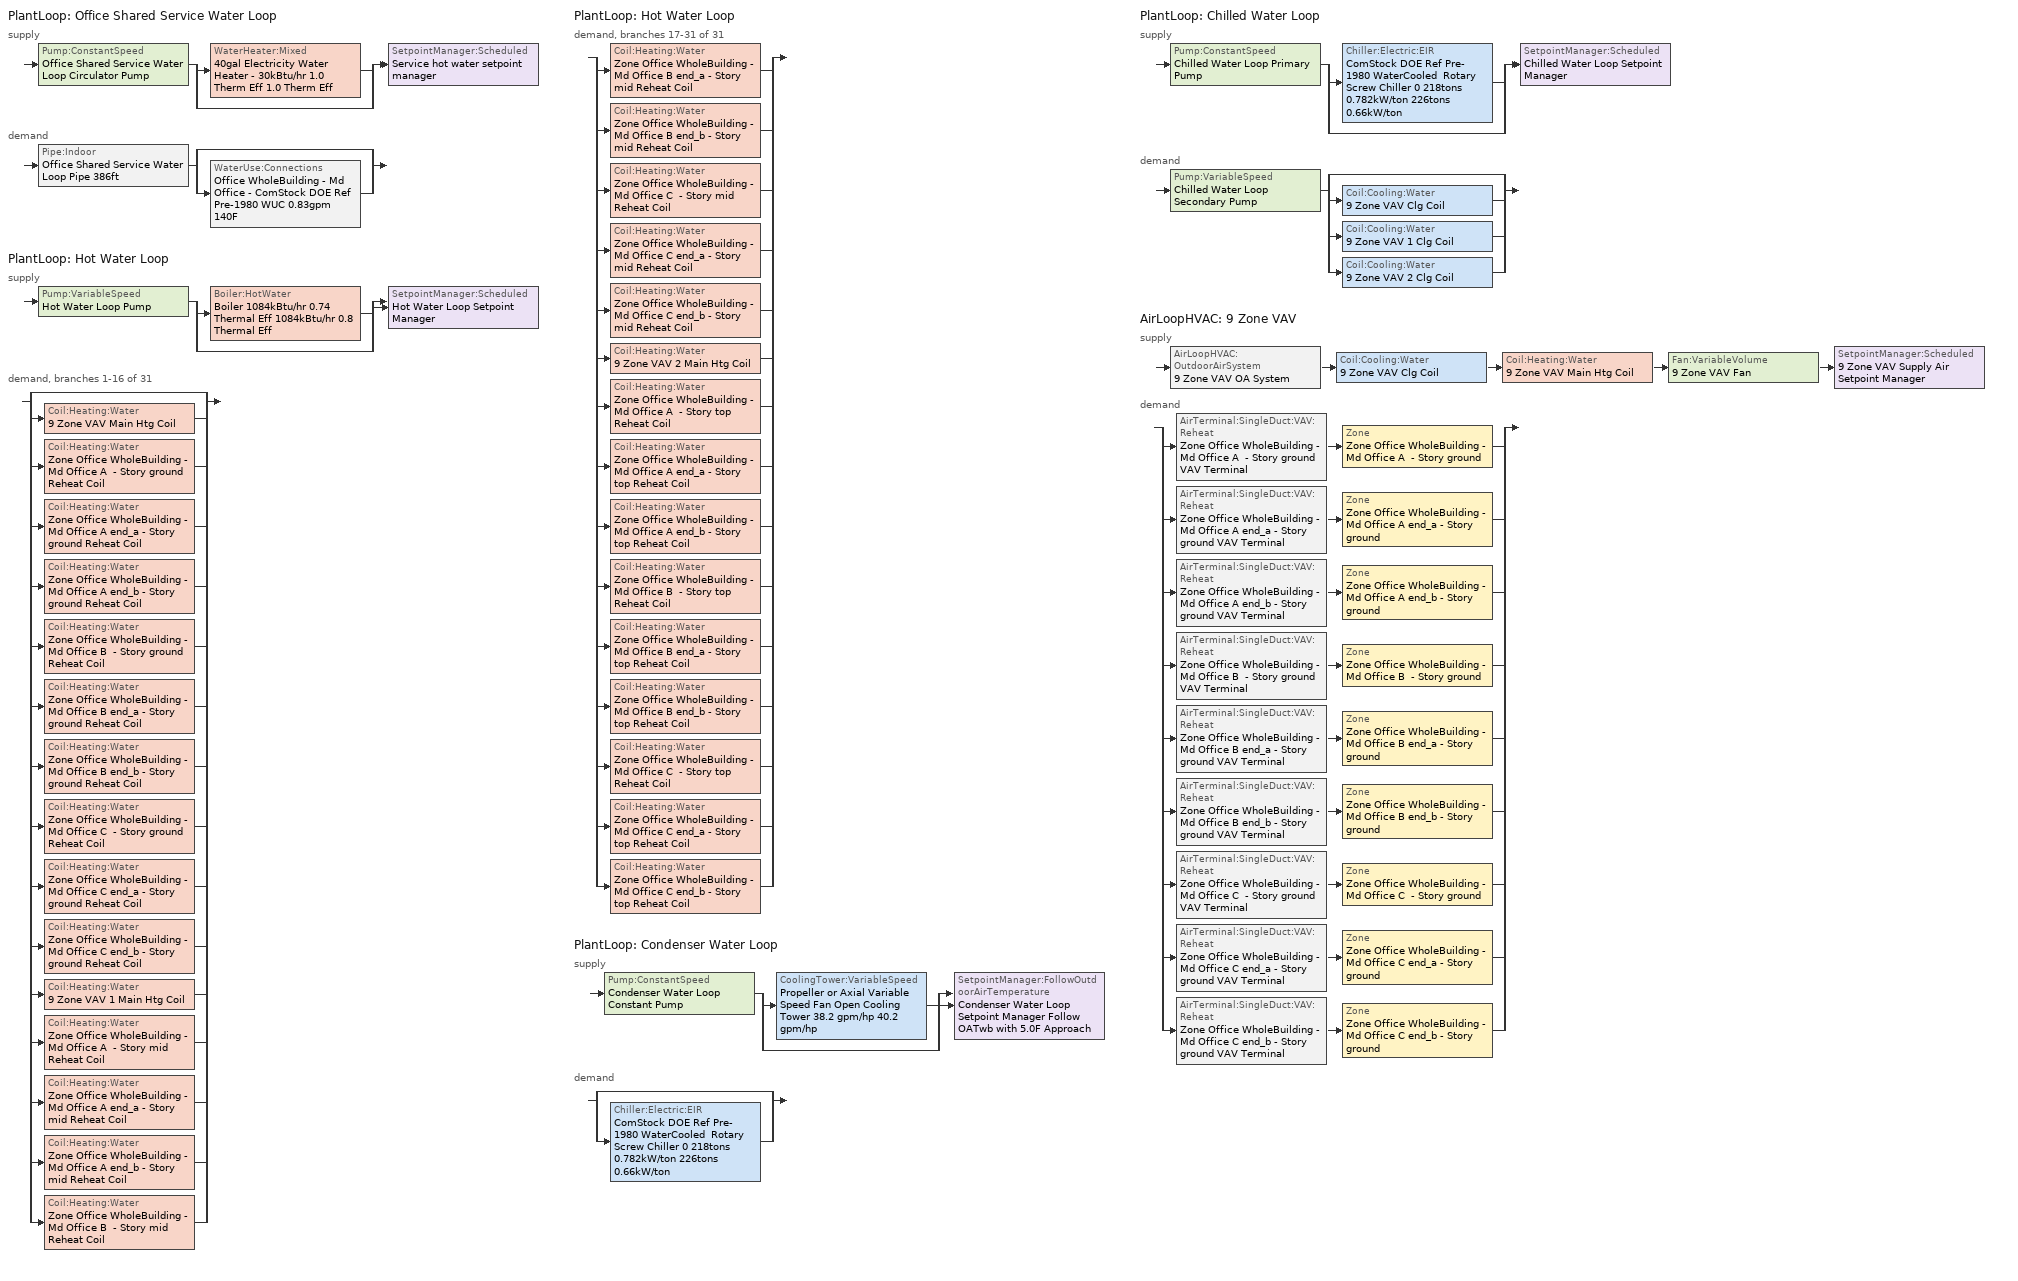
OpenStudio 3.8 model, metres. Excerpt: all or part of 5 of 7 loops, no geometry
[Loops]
PlantLoop 'Office Shared Service Water Loop'
 supply: Pump:ConstantSpeed 'Office Shared Service Water Loop Circulator Pump' > split
  | WaterHeater:Mixed '40gal Electricity Water Heater - 30kBtu/hr 1.0 Therm Eff 1.0 Therm Eff'
  | bypass
  join > SetpointManager:Scheduled 'Service hot water setpoint manager'
 demand: Pipe:Indoor 'Office Shared Service Water Loop Pipe 386ft' > split
  | bypass
  | WaterUse:Connections 'Office WholeBuilding - Md Office - ComStock DOE Ref Pre-1980 WUC 0.83gpm 140F'
PlantLoop 'Hot Water Loop'
 supply: Pump:VariableSpeed 'Hot Water Loop Pump' > split
  | Boiler:HotWater 'Boiler 1084kBtu/hr 0.74 Thermal Eff 1084kBtu/hr 0.8 Thermal Eff'
  | bypass
  join > SetpointManager:Scheduled 'Hot Water Loop Setpoint Manager'
 demand, branches 1-16 of 31: split
  | bypass
  | Coil:Heating:Water '9 Zone VAV Main Htg Coil'
  | Coil:Heating:Water 'Zone Office WholeBuilding - Md Office A  - Story ground Reheat Coil'
  | Coil:Heating:Water 'Zone Office WholeBuilding - Md Office A end_a - Story ground Reheat Coil'
  | Coil:Heating:Water 'Zone Office WholeBuilding - Md Office A end_b - Story ground Reheat Coil'
  | Coil:Heating:Water 'Zone Office WholeBuilding - Md Office B  - Story ground Reheat Coil'
  | Coil:Heating:Water 'Zone Office WholeBuilding - Md Office B end_a - Story ground Reheat Coil'
  | Coil:Heating:Water 'Zone Office WholeBuilding - Md Office B end_b - Story ground Reheat Coil'
  | Coil:Heating:Water 'Zone Office WholeBuilding - Md Office C  - Story ground Reheat Coil'
  | Coil:Heating:Water 'Zone Office WholeBuilding - Md Office C end_a - Story ground Reheat Coil'
  | Coil:Heating:Water 'Zone Office WholeBuilding - Md Office C end_b - Story ground Reheat Coil'
  | Coil:Heating:Water '9 Zone VAV 1 Main Htg Coil'
  | Coil:Heating:Water 'Zone Office WholeBuilding - Md Office A  - Story mid Reheat Coil'
  | Coil:Heating:Water 'Zone Office WholeBuilding - Md Office A end_a - Story mid Reheat Coil'
  | Coil:Heating:Water 'Zone Office WholeBuilding - Md Office A end_b - Story mid Reheat Coil'
  | Coil:Heating:Water 'Zone Office WholeBuilding - Md Office B  - Story mid Reheat Coil'
PlantLoop 'Hot Water Loop'
 demand, branches 17-31 of 31: split
  | Coil:Heating:Water 'Zone Office WholeBuilding - Md Office B end_a - Story mid Reheat Coil'
  | Coil:Heating:Water 'Zone Office WholeBuilding - Md Office B end_b - Story mid Reheat Coil'
  | Coil:Heating:Water 'Zone Office WholeBuilding - Md Office C  - Story mid Reheat Coil'
  | Coil:Heating:Water 'Zone Office WholeBuilding - Md Office C end_a - Story mid Reheat Coil'
  | Coil:Heating:Water 'Zone Office WholeBuilding - Md Office C end_b - Story mid Reheat Coil'
  | Coil:Heating:Water '9 Zone VAV 2 Main Htg Coil'
  | Coil:Heating:Water 'Zone Office WholeBuilding - Md Office A  - Story top Reheat Coil'
  | Coil:Heating:Water 'Zone Office WholeBuilding - Md Office A end_a - Story top Reheat Coil'
  | Coil:Heating:Water 'Zone Office WholeBuilding - Md Office A end_b - Story top Reheat Coil'
  | Coil:Heating:Water 'Zone Office WholeBuilding - Md Office B  - Story top Reheat Coil'
  | Coil:Heating:Water 'Zone Office WholeBuilding - Md Office B end_a - Story top Reheat Coil'
  | Coil:Heating:Water 'Zone Office WholeBuilding - Md Office B end_b - Story top Reheat Coil'
  | Coil:Heating:Water 'Zone Office WholeBuilding - Md Office C  - Story top Reheat Coil'
  | Coil:Heating:Water 'Zone Office WholeBuilding - Md Office C end_a - Story top Reheat Coil'
  | Coil:Heating:Water 'Zone Office WholeBuilding - Md Office C end_b - Story top Reheat Coil'
PlantLoop 'Condenser Water Loop'
 supply: Pump:ConstantSpeed 'Condenser Water Loop Constant Pump' > split
  | CoolingTower:VariableSpeed 'Propeller or Axial Variable Speed Fan Open Cooling Tower 38.2 gpm/hp 40.2 gpm/hp'
  | bypass
  join > SetpointManager:FollowOutdoorAirTemperature 'Condenser Water Loop Setpoint Manager Follow OATwb with 5.0F Approach'
 demand: split
  | bypass
  | Chiller:Electric:EIR 'ComStock DOE Ref Pre-1980 WaterCooled  Rotary Screw Chiller 0 218tons 0.782kW/ton 226tons 0.66kW/ton'
PlantLoop 'Chilled Water Loop'
 supply: Pump:ConstantSpeed 'Chilled Water Loop Primary Pump' > split
  | Chiller:Electric:EIR 'ComStock DOE Ref Pre-1980 WaterCooled  Rotary Screw Chiller 0 218tons 0.782kW/ton 226tons 0.66kW/ton'
  | bypass
  join > SetpointManager:Scheduled 'Chilled Water Loop Setpoint Manager'
 demand: Pump:VariableSpeed 'Chilled Water Loop Secondary Pump' > split
  | bypass
  | Coil:Cooling:Water '9 Zone VAV Clg Coil'
  | Coil:Cooling:Water '9 Zone VAV 1 Clg Coil'
  | Coil:Cooling:Water '9 Zone VAV 2 Clg Coil'
AirLoopHVAC '9 Zone VAV'
 supply: AirLoopHVAC:OutdoorAirSystem '9 Zone VAV OA System' > Coil:Cooling:Water '9 Zone VAV Clg Coil' > Coil:Heating:Water '9 Zone VAV Main Htg Coil' > Fan:VariableVolume '9 Zone VAV Fan' > SetpointManager:Scheduled '9 Zone VAV Supply Air Setpoint Manager'
 demand: split
  | AirTerminal:SingleDuct:VAV:Reheat 'Zone Office WholeBuilding - Md Office A  - Story ground VAV Terminal' > Zone 'Zone Office WholeBuilding - Md Office A  - Story ground'
  | AirTerminal:SingleDuct:VAV:Reheat 'Zone Office WholeBuilding - Md Office A end_a - Story ground VAV Terminal' > Zone 'Zone Office WholeBuilding - Md Office A end_a - Story ground'
  | AirTerminal:SingleDuct:VAV:Reheat 'Zone Office WholeBuilding - Md Office A end_b - Story ground VAV Terminal' > Zone 'Zone Office WholeBuilding - Md Office A end_b - Story ground'
  | AirTerminal:SingleDuct:VAV:Reheat 'Zone Office WholeBuilding - Md Office B  - Story ground VAV Terminal' > Zone 'Zone Office WholeBuilding - Md Office B  - Story ground'
  | AirTerminal:SingleDuct:VAV:Reheat 'Zone Office WholeBuilding - Md Office B end_a - Story ground VAV Terminal' > Zone 'Zone Office WholeBuilding - Md Office B end_a - Story ground'
  | AirTerminal:SingleDuct:VAV:Reheat 'Zone Office WholeBuilding - Md Office B end_b - Story ground VAV Terminal' > Zone 'Zone Office WholeBuilding - Md Office B end_b - Story ground'
  | AirTerminal:SingleDuct:VAV:Reheat 'Zone Office WholeBuilding - Md Office C  - Story ground VAV Terminal' > Zone 'Zone Office WholeBuilding - Md Office C  - Story ground'
  | AirTerminal:SingleDuct:VAV:Reheat 'Zone Office WholeBuilding - Md Office C end_a - Story ground VAV Terminal' > Zone 'Zone Office WholeBuilding - Md Office C end_a - Story ground'
  | AirTerminal:SingleDuct:VAV:Reheat 'Zone Office WholeBuilding - Md Office C end_b - Story ground VAV Terminal' > Zone 'Zone Office WholeBuilding - Md Office C end_b - Story ground'
[SizingPeriod:DesignDay] Barometric Pressure {Pa}=100702; Wind Speed {m/s}=3; Wind Direction {deg}=240; Rain Indicator=No; Snow Indicator=No; Day of Month=21; Day Type=SummerDesignDay; Daylight Saving Time Indicator=No; Humidity Condition Type=Wetbulb; Dry-Bulb Temperature Range Modifier Type=DefaultMultipliers; Solar Model Indicator=ASHRAETau
Name | Maximum Dry-Bulb Temperature {C} | Daily Dry-Bulb Temperature Range {deltaC} | Month | Wetbulb or DewPoint at Maximum Dry-Bulb {C} | ASHRAE Clear Sky Optical Depth for Beam Irradiance | ASHRAE Clear Sky Optical Depth for Diffuse Irradiance
Maxwell Afb October .4% Condns DB=>MCWB 1 | 32.7 | 12.7 | 10 | 22.6 | 0.385 | 2.452
Maxwell Afb September .4% Condns DB=>MCWB 1 | 36.4 | 11.2 | 9 | 23.5 | 0.397 | 2.43
[Construction]
Copper pipe 0.75in type L with 0.5in fiberglass batt: Fiberglass batt 0.5in, Copper pipe 0.75in type L
[Material] Roughness=Smooth; Thermal Absorptance=0.9; Solar Absorptance=0.7; Visible Absorptance=0.7
Name | Thickness {m} | Conductivity {W/m-K} | Density {kg/m3} | Specific Heat {J/kg-K}
Copper pipe 0.75in type L | 0.001143 | 386 | 8906.27 | 385.1856
Fiberglass batt 0.5in | 0.0127 | 0.0663448 | 11.2129 | 837.36
[Sizing:Zone] Zone Cooling Design Supply Air Temperature Input Method=SupplyAirTemperature; Zone Cooling Design Supply Air Temperature {C}=12.7778; Zone Cooling Design Supply Air Temperature Difference {deltaC}=11.11; Zone Heating Design Supply Air Temperature Input Method=SupplyAirTemperature; Zone Heating Design Supply Air Temperature {C}=40; Zone Heating Design Supply Air Temperature Difference {deltaC}=11.11; Zone Cooling Design Supply Air Humidity Ratio {kg-H2O/kg-air}=0.0085; Zone Heating Design Supply Air Humidity Ratio {kg-H2O/kg-air}=0.008; Cooling Design Air Flow Method=DesignDayWithLimit; Heating Design Air Flow Method=DesignDay; Account for Dedicated Outdoor Air System=No; Dedicated Outdoor Air System Control Strategy=NeutralSupplyAir; Dedicated Outdoor Air Low Setpoint Temperature for Design {C}=autosize; Dedicated Outdoor Air High Setpoint Temperature for Design {C}=autosize; Zone Load Sizing Method=Sensible Load Only No Latent Load; Zone Latent Cooling Design Supply Air Humidity Ratio Input Method=HumidityRatioDifference; Zone Cooling Design Supply Air Humidity Ratio Difference {kgWater/kgDryAir}=0.005; Zone Latent Heating Design Supply Air Humidity Ratio Input Method=HumidityRatioDifference; Zone Humidification Design Supply Air Humidity Ratio Difference {kgWater/kgDryAir}=0.005
Zone Office WholeBuilding - Md Office A end_a - Story ground; Zone Office WholeBuilding - Md Office B end_a - Story ground; Zone Office WholeBuilding - Md Office C end_a - Story ground; Zone Office WholeBuilding - Md Office A  - Story ground; Zone Office WholeBuilding - Md Office B  - Story ground; Zone Office WholeBuilding - Md Office C  - Story ground; Zone Office WholeBuilding - Md Office A end_b - Story ground; Zone Office WholeBuilding - Md Office B end_b - Story ground; Zone Office WholeBuilding - Md Office C end_b - Story ground
[Zone equipment]
Zone Office WholeBuilding - Md Office A end_a - Story ground: Zone Office WholeBuilding - Md Office A end_a - Story ground VAV Terminal
Zone Office WholeBuilding - Md Office B end_a - Story ground: Zone Office WholeBuilding - Md Office B end_a - Story ground VAV Terminal
Zone Office WholeBuilding - Md Office C end_a - Story ground: Zone Office WholeBuilding - Md Office C end_a - Story ground VAV Terminal
Zone Office WholeBuilding - Md Office A  - Story ground: Zone Office WholeBuilding - Md Office A  - Story ground VAV Terminal
Zone Office WholeBuilding - Md Office B  - Story ground: Zone Office WholeBuilding - Md Office B  - Story ground VAV Terminal
Zone Office WholeBuilding - Md Office C  - Story ground: Zone Office WholeBuilding - Md Office C  - Story ground VAV Terminal
Zone Office WholeBuilding - Md Office A end_b - Story ground: Zone Office WholeBuilding - Md Office A end_b - Story ground VAV Terminal
Zone Office WholeBuilding - Md Office B end_b - Story ground: Zone Office WholeBuilding - Md Office B end_b - Story ground VAV Terminal
Zone Office WholeBuilding - Md Office C end_b - Story ground: Zone Office WholeBuilding - Md Office C end_b - Story ground VAV Terminal
[WaterUse:Equipment:Definition]
Office WholeBuilding - Md Office - ComStock DOE Ref Pre-1980 0.83gpm 140F: Peak Flow Rate {m3/s}=5.23575e-05; Target Temperature Schedule=Mixed Water At Faucet Temp - 140F; Sensible Fraction Schedule=Fraction Sensible - 0.2; Latent Fraction Schedule=Fraction Latent - 0.05
[WaterUse:Equipment]
Office WholeBuilding - Md Office - ComStock DOE Ref Pre-1980 Service Water Use 0.83gpm 140F: Water Use Equipment Definition=Office WholeBuilding - Md Office - ComStock DOE Ref Pre-1980 0.83gpm 140F; Flow Rate Fraction Schedule=OfficeMedium BLDG_SWH_SCH
[WaterUse:Connections]
Office WholeBuilding - Md Office - ComStock DOE Ref Pre-1980 WUC 0.83gpm 140F: Drain Water Heat Exchanger Type=None; Drain Water Heat Exchanger Destination=Plant; Water Use Equipment Name 1=Office WholeBuilding - Md Office - ComStock DOE Ref Pre-1980 Service Water Use 0.83gpm 140F
[PlantLoop] Glycol Concentration=0; Load Distribution Scheme=Optimal
Name | Maximum Loop Temperature {C} | Minimum Loop Temperature {C} | Maximum Loop Flow Rate {m3/s} | Plant Loop Volume {m3} | Fluid Type | Common Pipe Simulation
Office Shared Service Water Loop | 60 | 10 | 5.23575e-05 | 0.0062829
Hot Water Loop |  | 10 | 0.00638408 | 0.76609 | Water
Condenser Water Loop | 80 | 5 | 0.0367883 | 4.41459
Chilled Water Loop | 40 | 1 | 0.0265007 | 3.18008 |  | CommonPipe
[Sizing:Plant]
Name | Loop Type | Design Loop Exit Temperature {C} | Loop Design Temperature Difference {deltaC} | Sizing Option | Zone Timesteps in Averaging Window | Coincident Sizing Factor Mode
Office Shared Service Water Loop | Heating | 60 | 5 | NonCoincident | 1 | None
Hot Water Loop | Heating | 82.2222 | 11.1111 | NonCoincident | 1 | None
Condenser Water Loop | Condenser | 29.4444 | 5.55556 | Coincident | 6 | GlobalCoolingSizingFactor
Chilled Water Loop | Cooling | 6.66667 | 5.61111 | NonCoincident | 1 | None
[SetpointManager:Scheduled] Control Variable=Temperature
Name | Schedule | Setpoint Node or NodeList
Service hot water setpoint manager | Service Water Loop Temp - 140F | Office Shared Service Water Loop Supply Outlet Node
Hot Water Loop Setpoint Manager | Hot Water Loop Temp - 180F | Hot Water Loop Supply Outlet Node
Chilled Water Loop Setpoint Manager | Chilled Water Loop Temp - 44F | Chilled Water Loop Supply Outlet Node
9 Zone VAV Supply Air Setpoint Manager | Supply Air Temp - 55.0F | 9 Zone VAV Supply Outlet Node
[Pump:ConstantSpeed] Fraction of Motor Inefficiencies to Fluid Stream=0; Pump Control Type=Intermittent; Design Power Sizing Method=PowerPerFlowPerPressure; Design Electric Power per Unit Flow Rate {W/(m3/s)}=348701.1; Design Shaft Power per Unit Flow Rate per Unit Head {W-s/m3-Pa}=1.28205
Name | Rated Flow Rate {m3/s} | Rated Pump Head {Pa} | Rated Power Consumption {W} | Motor Efficiency
Office Shared Service Water Loop Circulator Pump | 5.23575e-05 | 29890.7 | 2.8663 | 0.7
Condenser Water Loop Constant Pump | 0.0367883 | 148557 | 7582.89 | 0.924
Chilled Water Loop Primary Pump | 0.0265007 | 44836 | 1702.02 | 0.895
[WaterHeater:Mixed]
40gal Electricity Water Heater - 30kBtu/hr 1.0 Therm Eff 1.0 Therm Eff: Tank Volume {m3}=0.151416; Setpoint Temperature Schedule=Service Water Loop Temp - 140F; Deadband Temperature Difference {deltaC}=2; Maximum Temperature Limit {C}=60; Heater Control Type=Cycle; Heater Maximum Capacity {W}=8733.85; Heater Fuel Type=Electricity; Heater Thermal Efficiency=1; Off Cycle Parasitic Fuel Consumption Rate {W}=0; Off Cycle Parasitic Fuel Type=Electricity; Off Cycle Parasitic Heat Fraction to Tank=0; On Cycle Parasitic Fuel Consumption Rate {W}=0; On Cycle Parasitic Fuel Type=Electricity; On Cycle Parasitic Heat Fraction to Tank=0; Ambient Temperature Indicator=Schedule; Ambient Temperature Schedule=Water Heater Ambient Temp Schedule 71.6F; Off Cycle Loss Coefficient to Ambient Temperature {W/K}=1.87331; On Cycle Loss Coefficient to Ambient Temperature {W/K}=1.87331; Use Side Effectiveness=1; Source Side Effectiveness=1; Use Side Design Flow Rate {m3/s}=autosize; Source Side Design Flow Rate {m3/s}=autosize; Indirect Water Heating Recovery Time {hr}=1.5; Source Side Flow Control Mode=IndirectHeatPrimarySetpoint
[WaterHeater:Sizing]
40gal Electricity Water Heater - 30kBtu/hr 1.0 Therm Eff 1.0 Therm Eff: Design Mode=PeakDraw; Time Storage Can Meet Peak Draw {hr}=0.538503; Time for Tank Recovery {hr}=0; Nominal Tank Volume for Autosizing Plant Connections {m3}=1
[Pipe:Indoor]
Office Shared Service Water Loop Pipe 386ft: Construction=Copper pipe 0.75in type L with 0.5in fiberglass batt; Environment Type=Schedule; Ambient Temperature Schedule=Office Shared Service Water Loop Piping Air Temp - 70F; Ambient Air Velocity Schedule=Office Shared Service Water Loop Piping Air Velocity - 0.67mph; Pipe Inside Diameter {m}=0.019939; Pipe Length {m}=117.778
[Pump:VariableSpeed] Coefficient 1 of the Part Load Performance Curve=0; Pump Control Type=Intermittent; Skin Loss Radiative Fraction=0.5; Design Power Sizing Method=PowerPerFlowPerPressure; Design Electric Power per Unit Flow Rate {W/(m3/s)}=348701.1; Design Shaft Power per Unit Flow Rate per Unit Head {W-s/m3-Pa}=1.28205; Design Minimum Flow Rate Fraction=0
Name | Rated Flow Rate {m3/s} | Rated Pump Head {Pa} | Rated Power Consumption {W} | Motor Efficiency | Coefficient 2 of the Part Load Performance Curve | Coefficient 3 of the Part Load Performance Curve | Coefficient 4 of the Part Load Performance Curve | Fraction of Motor Inefficiencies to Fluid Stream
Hot Water Loop Pump | 0.00638408 | 179344 | 1640.09 | 0.895 | 3.2485 | -4.7443 | 2.5294
Chilled Water Loop Secondary Pump | 0.0265007 | 134508 | 4983.57 | 0.917 | 0.5726 | -0.301 | 0.7347 | 0
[Boiler:HotWater]
Boiler 1084kBtu/hr 0.74 Thermal Eff 1084kBtu/hr 0.8 Thermal Eff: Fuel Type=NaturalGas; Nominal Capacity {W}=291873; Nominal Thermal Efficiency=0.8; Efficiency Curve Temperature Evaluation Variable=LeavingBoiler; Normalized Boiler Efficiency Curve=Boiler with Minimum Turndown; Design Water Flow Rate {m3/s}=0.00638408; Minimum Part Load Ratio=0; Maximum Part Load Ratio=1.2; Optimum Part Load Ratio=1; Water Outlet Upper Temperature Limit {C}=95; Boiler Flow Mode=LeavingSetpointModulated; On Cycle Parasitic Electric Load {W}=0; Off Cycle Parasitic Fuel Load {W}=0; Sizing Factor=1
[SetpointManager:FollowOutdoorAirTemperature]
Condenser Water Loop Setpoint Manager Follow OATwb with 5.0F Approach: Control Variable=Temperature; Reference Temperature Type=OutdoorAirWetBulb; Offset Temperature Difference {deltaC}=2.77778; Maximum Setpoint Temperature {C}=29.4444; Minimum Setpoint Temperature {C}=21.1111; Setpoint Node or NodeList=Condenser Water Loop Supply Outlet Node
[CoolingTower:VariableSpeed]
Propeller or Axial Variable Speed Fan Open Cooling Tower 38.2 gpm/hp 40.2 gpm/hp: Model Type=CoolToolsCrossFlow; Design Inlet Air Wet-Bulb Temperature {C}=26.6667; Design Approach Temperature {deltaC}=2.77778; Design Range Temperature {deltaC}=5.55556; Design Water Flow Rate {m3/s}=0.0367883; Design Air Flow Rate {m3/s}=36.4745; Design Fan Power {W}=13775.1; Fan Power Ratio Function of Air Flow Rate Ratio Curve=VSD-TWR-FAN-FPLR; Minimum Air Flow Rate Ratio=0.2; Fraction of Tower Capacity in Free Convection Regime=0.125; Basin Heater Capacity {W/K}=0; Basin Heater Setpoint Temperature {C}=2; Evaporation Loss Mode=SaturatedExit; Evaporation Loss Factor {percent/K}=0.2; Drift Loss Percent {percent}=0.008; Blowdown Calculation Mode=ConcentrationRatio; Blowdown Concentration Ratio=3; Number of Cells=1; Cell Control=MaximalCell; Sizing Factor=1
[Chiller:Electric:EIR]
ComStock DOE Ref Pre-1980 WaterCooled  Rotary Screw Chiller 0 218tons 0.782kW/ton 226tons 0.66kW/ton: Reference Capacity {W}=624161; Reference COP {W/W}=5.32879; Reference Leaving Chilled Water Temperature {C}=6.66667; Reference Entering Condenser Fluid Temperature {C}=35; Reference Chilled Water Flow Rate {m3/s}=0.0265007; Reference Condenser Fluid Flow Rate {m3/s}=0.0319249; Cooling Capacity Function of Temperature Curve=ChlrWtrPosDispPathAAllQRatio_fTchwsTcwsSI; Electric Input to Cooling Output Ratio Function of Temperature Curve=ChlrWtrPosDispPathAAllEIRRatio_fTchwsTcwsSI; Electric Input to Cooling Output Ratio Function of Part Load Ratio Curve=ChlrWtrPosDispPathAAllEIRRatio_fQRatio; Minimum Part Load Ratio=0.15; Maximum Part Load Ratio=1; Optimum Part Load Ratio=1; Minimum Unloading Ratio=0.25; Condenser Type=WaterCooled; Leaving Chilled Water Lower Temperature Limit {C}=2.22222; Chiller Flow Mode=ConstantFlow; Design Heat Recovery Water Flow Rate {m3/s}=Autosize; Sizing Factor=1; Basin Heater Capacity {W/K}=0; Basin Heater Setpoint Temperature {C}=10; Condenser Heat Recovery Relative Capacity Fraction=1
[AirLoopHVAC]
9 Zone VAV: Availability Schedule=9 Zone VAV_constant_night_fan_schedule; Design Supply Air Flow Rate {m3/s}=7.77128; Design Return Air Flow Fraction of Supply Air Flow=1
[Sizing:System]
9 Zone VAV: Type of Load to Size On=Sensible; Design Outdoor Air Flow Rate {m3/s}=7.77128; Central Heating Maximum System Air Flow Ratio=0.3; Preheat Design Temperature {C}=7.22222; Preheat Design Humidity Ratio {kg-H2O/kg-Air}=0.008; Precool Design Temperature {C}=12.7778; Precool Design Humidity Ratio {kg-H2O/kg-Air}=0.008; Central Cooling Design Supply Air Temperature {C}=12.7778; Central Heating Design Supply Air Temperature {C}=12.7778; Sizing Option=Coincident; 100% Outdoor Air in Cooling=No; 100% Outdoor Air in Heating=No; Central Cooling Design Supply Air Humidity Ratio {kg-H2O/kg-Air}=0.0085; Central Heating Design Supply Air Humidity Ratio {kg-H2O/kg-Air}=0.008; Cooling Design Air Flow Method=DesignDay; Heating Design Air Flow Method=DesignDay; System Outdoor Air Method=ZoneSum; Zone Maximum Outdoor Air Fraction=1; Cooling Supply Air Flow Rate Per Floor Area {m3/s-m2}=0.00996765; Cooling Fraction of Autosized Cooling Supply Air Flow Rate=1; Cooling Supply Air Flow Rate Per Unit Cooling Capacity {m3/s-W}=3.94755e-05; Heating Supply Air Flow Rate Per Floor Area {m3/s-m2}=0.00996765; Heating Fraction of Autosized Heating Supply Air Flow Rate=1; Heating Fraction of Autosized Cooling Supply Air Flow Rate=1; Heating Supply Air Flow Rate Per Unit Heating Capacity {m3/s-W}=3.15882e-05; Cooling Design Capacity Method=CoolingDesignCapacity; Cooling Design Capacity {W}=120731; Cooling Design Capacity Per Floor Area {W/m2}=234.7; Fraction of Autosized Cooling Design Capacity=1; Heating Design Capacity Method=HeatingDesignCapacity; Heating Design Capacity {W}=28655.48; Heating Design Capacity Per Floor Area {W/m2}=157; Fraction of Autosized Heating Design Capacity=1; Central Cooling Capacity Control Method=OnOff; Occupant Diversity=1
[Fan:VariableVolume]
9 Zone VAV Fan: Availability Schedule=Always On Discrete; Fan Total Efficiency=0.61165; Pressure Rise {Pa}=1389.92; Maximum Flow Rate {m3/s}=7.77128; Fan Power Minimum Flow Rate Input Method=Fraction; Fan Power Minimum Flow Fraction=0.25; Fan Power Minimum Air Flow Rate {m3/s}=0; Motor Efficiency=0.941; Motor In Airstream Fraction=1; Fan Power Coefficient 1=0.04076; Fan Power Coefficient 2=0.0881; Fan Power Coefficient 3=-0.0729; Fan Power Coefficient 4=0.9437; Fan Power Coefficient 5=0
[Coil:Heating:Water] Availability Schedule=Always On Discrete; Rated Inlet Water Temperature {C}=82.2222; Rated Outlet Water Temperature {C}=71.1111
Name | U-Factor Times Area Value {W/K} | Maximum Water Flow Rate {m3/s} | Rated Capacity {W} | Rated Inlet Air Temperature {C} | Rated Outlet Air Temperature {C}
9 Zone VAV Main Htg Coil | 442.38 | 0.000640869 | 29299.8 | 7.22222 | 12.7778
Zone Office WholeBuilding - Md Office A  - Story ground Reheat Coil | 171.2 | 0.000193929 | 8866.21 | 12.7778 | 40
Zone Office WholeBuilding - Md Office A end_a - Story ground Reheat Coil | 35.6885 | 3.83922e-05 | 1755.24 | 12.7778 | 40
Zone Office WholeBuilding - Md Office A end_b - Story ground Reheat Coil | 35.732 | 3.81984e-05 | 1746.39 | 12.7778 | 40
Zone Office WholeBuilding - Md Office B  - Story ground Reheat Coil | 142.664 | 0.000184791 | 8448.44 | 12.7778 | 40
Zone Office WholeBuilding - Md Office B end_a - Story ground Reheat Coil | 166.304 | 0.000182851 | 8359.73 | 12.7778 | 40
Zone Office WholeBuilding - Md Office B end_b - Story ground Reheat Coil | 169.226 | 0.000189117 | 8646.19 | 12.7778 | 40
Zone Office WholeBuilding - Md Office C  - Story ground Reheat Coil | 165.478 | 0.000176439 | 8066.57 | 12.7778 | 40
Zone Office WholeBuilding - Md Office C end_a - Story ground Reheat Coil | 35.7069 | 3.76138e-05 | 1719.66 | 12.7778 | 40
Zone Office WholeBuilding - Md Office C end_b - Story ground Reheat Coil | 35.7889 | 3.77001e-05 | 1723.6 | 12.7778 | 40
9 Zone VAV 1 Main Htg Coil | 290.159 | 0.000414922 | 18969.8 | 7.22222 | 12.7778
Zone Office WholeBuilding - Md Office A  - Story mid Reheat Coil | 190.299 | 0.00021568 | 9860.64 | 12.7778 | 40
Zone Office WholeBuilding - Md Office A end_a - Story mid Reheat Coil | 38.8019 | 4.20623e-05 | 1923.04 | 12.7778 | 40
Zone Office WholeBuilding - Md Office A end_b - Story mid Reheat Coil | 38.7396 | 4.14045e-05 | 1892.97 | 12.7778 | 40
Zone Office WholeBuilding - Md Office B  - Story mid Reheat Coil | 201.358 | 0.000254238 | 11623.5 | 12.7778 | 40
Zone Office WholeBuilding - Md Office B end_a - Story mid Reheat Coil | 185.492 | 0.000205275 | 9384.95 | 12.7778 | 40
Zone Office WholeBuilding - Md Office B end_b - Story mid Reheat Coil | 187.395 | 0.000209134 | 9561.36 | 12.7778 | 40
Zone Office WholeBuilding - Md Office C  - Story mid Reheat Coil | 183.575 | 0.000196501 | 8983.78 | 12.7778 | 40
Zone Office WholeBuilding - Md Office C end_a - Story mid Reheat Coil | 38.7137 | 4.07813e-05 | 1864.47 | 12.7778 | 40
Zone Office WholeBuilding - Md Office C end_b - Story mid Reheat Coil | 38.7738 | 4.08446e-05 | 1867.36 | 12.7778 | 40
9 Zone VAV 2 Main Htg Coil | 112.969 | 0.000158511 | 7246.94 | 7.22222 | 12.7778
Zone Office WholeBuilding - Md Office A  - Story top Reheat Coil | 309.933 | 0.000338603 | 15480.5 | 12.7778 | 40
Zone Office WholeBuilding - Md Office A end_a - Story top Reheat Coil | 52.408 | 5.56782e-05 | 2545.54 | 12.7778 | 40
Zone Office WholeBuilding - Md Office A end_b - Story top Reheat Coil; Zone Office WholeBuilding - Md Office C end_a - Story top Reheat Coil | 52.4373 | 5.52387e-05 | 2525.45 | 12.7778 | 40
Zone Office WholeBuilding - Md Office B  - Story top Reheat Coil | 1178.54 | 0.00130311 | 59576.5 | 12.7778 | 40
Zone Office WholeBuilding - Md Office B end_a - Story top Reheat Coil | 307.768 | 0.00032543 | 14878.3 | 12.7778 | 40
Zone Office WholeBuilding - Md Office B end_b - Story top Reheat Coil | 308.609 | 0.00033167 | 15163.5 | 12.7778 | 40
Zone Office WholeBuilding - Md Office C  - Story top Reheat Coil | 308.125 | 0.000324588 | 14839.8 | 12.7778 | 40
Zone Office WholeBuilding - Md Office C end_b - Story top Reheat Coil | 52.4723 | 5.52755e-05 | 2527.13 | 12.7778 | 40
[Controller:WaterCoil] Minimum Actuated Flow {m3/s}=0
Name | Water Coil | Action | Controller Convergence Tolerance {deltaC} | Maximum Actuated Flow {m3/s}
9 Zone VAV Main Htg Coil Controller | 9 Zone VAV Main Htg Coil | Normal | 0.0001 | 0.000640869
9 Zone VAV Clg Coil Controller | 9 Zone VAV Clg Coil | Reverse | 6.40355e-05 | 0.00743636
Zone Office WholeBuilding - Md Office A  - Story ground Reheat Coil Controller | Zone Office WholeBuilding - Md Office A  - Story ground Reheat Coil | Normal | 0.0001
Zone Office WholeBuilding - Md Office A end_a - Story ground Reheat Coil Controller | Zone Office WholeBuilding - Md Office A end_a - Story ground Reheat Coil | Normal | 0.0001
Zone Office WholeBuilding - Md Office A end_b - Story ground Reheat Coil Controller | Zone Office WholeBuilding - Md Office A end_b - Story ground Reheat Coil | Normal | 0.0001
Zone Office WholeBuilding - Md Office B  - Story ground Reheat Coil Controller | Zone Office WholeBuilding - Md Office B  - Story ground Reheat Coil | Normal | 0.0001
Zone Office WholeBuilding - Md Office B end_a - Story ground Reheat Coil Controller | Zone Office WholeBuilding - Md Office B end_a - Story ground Reheat Coil | Normal | 0.0001
Zone Office WholeBuilding - Md Office B end_b - Story ground Reheat Coil Controller | Zone Office WholeBuilding - Md Office B end_b - Story ground Reheat Coil | Normal | 0.0001
Zone Office WholeBuilding - Md Office C  - Story ground Reheat Coil Controller | Zone Office WholeBuilding - Md Office C  - Story ground Reheat Coil | Normal | 0.0001
Zone Office WholeBuilding - Md Office C end_a - Story ground Reheat Coil Controller | Zone Office WholeBuilding - Md Office C end_a - Story ground Reheat Coil | Normal | 0.0001
Zone Office WholeBuilding - Md Office C end_b - Story ground Reheat Coil Controller | Zone Office WholeBuilding - Md Office C end_b - Story ground Reheat Coil | Normal | 0.0001
9 Zone VAV 1 Main Htg Coil Controller | 9 Zone VAV 1 Main Htg Coil | Normal | 0.0001 | 0.000414922
9 Zone VAV 1 Clg Coil Controller | 9 Zone VAV 1 Clg Coil | Reverse | 6.20717e-05 | 0.00767161
Zone Office WholeBuilding - Md Office A  - Story mid Reheat Coil Controller | Zone Office WholeBuilding - Md Office A  - Story mid Reheat Coil | Normal | 0.0001
Zone Office WholeBuilding - Md Office A end_a - Story mid Reheat Coil Controller | Zone Office WholeBuilding - Md Office A end_a - Story mid Reheat Coil | Normal | 0.0001
Zone Office WholeBuilding - Md Office A end_b - Story mid Reheat Coil Controller | Zone Office WholeBuilding - Md Office A end_b - Story mid Reheat Coil | Normal | 0.0001
Zone Office WholeBuilding - Md Office B  - Story mid Reheat Coil Controller | Zone Office WholeBuilding - Md Office B  - Story mid Reheat Coil | Normal | 0.0001
Zone Office WholeBuilding - Md Office B end_a - Story mid Reheat Coil Controller | Zone Office WholeBuilding - Md Office B end_a - Story mid Reheat Coil | Normal | 0.0001
Zone Office WholeBuilding - Md Office B end_b - Story mid Reheat Coil Controller | Zone Office WholeBuilding - Md Office B end_b - Story mid Reheat Coil | Normal | 0.0001
Zone Office WholeBuilding - Md Office C  - Story mid Reheat Coil Controller | Zone Office WholeBuilding - Md Office C  - Story mid Reheat Coil | Normal | 0.0001
Zone Office WholeBuilding - Md Office C end_a - Story mid Reheat Coil Controller | Zone Office WholeBuilding - Md Office C end_a - Story mid Reheat Coil | Normal | 0.0001
Zone Office WholeBuilding - Md Office C end_b - Story mid Reheat Coil Controller | Zone Office WholeBuilding - Md Office C end_b - Story mid Reheat Coil | Normal | 0.0001
9 Zone VAV 2 Main Htg Coil Controller | 9 Zone VAV 2 Main Htg Coil | Normal | 0.0001 | 0.000158511
9 Zone VAV 2 Clg Coil Controller | 9 Zone VAV 2 Clg Coil | Reverse | 4.17979e-05 | 0.0113927
Zone Office WholeBuilding - Md Office A  - Story top Reheat Coil Controller | Zone Office WholeBuilding - Md Office A  - Story top Reheat Coil | Normal | 0.0001
Zone Office WholeBuilding - Md Office A end_a - Story top Reheat Coil Controller | Zone Office WholeBuilding - Md Office A end_a - Story top Reheat Coil | Normal | 0.0001
Zone Office WholeBuilding - Md Office A end_b - Story top Reheat Coil Controller | Zone Office WholeBuilding - Md Office A end_b - Story top Reheat Coil | Normal | 0.0001
Zone Office WholeBuilding - Md Office B  - Story top Reheat Coil Controller | Zone Office WholeBuilding - Md Office B  - Story top Reheat Coil | Normal | 0.0001
Zone Office WholeBuilding - Md Office B end_a - Story top Reheat Coil Controller | Zone Office WholeBuilding - Md Office B end_a - Story top Reheat Coil | Normal | 0.0001
Zone Office WholeBuilding - Md Office B end_b - Story top Reheat Coil Controller | Zone Office WholeBuilding - Md Office B end_b - Story top Reheat Coil | Normal | 0.0001
Zone Office WholeBuilding - Md Office C  - Story top Reheat Coil Controller | Zone Office WholeBuilding - Md Office C  - Story top Reheat Coil | Normal | 0.0001
Zone Office WholeBuilding - Md Office C end_a - Story top Reheat Coil Controller | Zone Office WholeBuilding - Md Office C end_a - Story top Reheat Coil | Normal | 0.0001
Zone Office WholeBuilding - Md Office C end_b - Story top Reheat Coil Controller | Zone Office WholeBuilding - Md Office C end_b - Story top Reheat Coil | Normal | 0.0001
[Coil:Cooling:Water] Availability Schedule=Always On Discrete; Design Inlet Water Temperature {C}=6.66667; Design Outlet Air Humidity Ratio {kg-H2O/kg-air}=0.0085; Heat Exchanger Configuration=CrossFlow
Name | Design Water Flow Rate {m3/s} | Design Air Flow Rate {m3/s} | Design Inlet Air Temperature {C} | Design Outlet Air Temperature {C} | Design Inlet Air Humidity Ratio {kg-H2O/kg-air}
9 Zone VAV Clg Coil | 0.00743636 | 7.77128 | 25.7773 | 10.9225 | 0.00993927
9 Zone VAV 1 Clg Coil | 0.00767161 | 8.14711 | 25.6198 | 10.9223 | 0.00988456
9 Zone VAV 2 Clg Coil | 0.0113927 | 13.4661 | 24.8212 | 10.9287 | 0.00946931
[Controller:OutdoorAir]
9 Zone VAV OA Controller: Minimum Outdoor Air Flow Rate {m3/s}=0; Maximum Outdoor Air Flow Rate {m3/s}=7.77128; Economizer Control Type=DifferentialEnthalpy; Economizer Control Action Type=ModulateFlow; Lockout Type=LockoutWithHeating; Minimum Limit Type=FixedMinimum; Minimum Outdoor Air Schedule=9 Zone VAV_night_ventcycle_schedule; Controller Mechanical Ventilation=9 Zone VAV Vent Controller; High Humidity Control=No; Heat Recovery Bypass Control Type=BypassWhenWithinEconomizerLimits; Economizer Operation Staging=InterlockedWithMechanicalCooling
[Controller:MechanicalVentilation]
9 Zone VAV Vent Controller: Availability Schedule=Always On Discrete; System Outdoor Air Method=Standard62.1VentilationRateProcedureWithLimit
[AirLoopHVAC:OutdoorAirSystem]
9 Zone VAV OA System: Controller=9 Zone VAV OA Controller
[AvailabilityManager:NightCycle] Applicability Schedule=Always On Discrete; Control Type=CycleOnAny; Thermostat Tolerance {deltaC}=1.9999; Cycling Run Time Control Type=Thermostat; Cycling Run Time {s}=1800
Availability Manager Night Cycle 1; Availability Manager Night Cycle 2; Availability Manager Night Cycle 3
[AirTerminal:SingleDuct:VAV:Reheat] Availability Schedule=Always On Discrete; Zone Minimum Air Flow Input Method=Constant; Constant Minimum Air Flow Fraction=0.3; Minimum Hot Water or Steam Flow Rate {m3/s}=0; Convergence Tolerance=0.001; Damper Heating Action=ReverseWithLimits; Maximum Flow Fraction During Reheat=0.5; Maximum Reheat Air Temperature {C}=40; Control For Outdoor Air=No
Name | Maximum Air Flow Rate {m3/s} | Fixed Minimum Air Flow Rate {m3/s} | Reheat Coil | Maximum Hot Water or Steam Flow Rate {m3/s} | Maximum Flow per Zone Floor Area During Reheat {m3/s-m2}
Zone Office WholeBuilding - Md Office A  - Story ground VAV Terminal | 1.21545 | 0.364635 | Zone Office WholeBuilding - Md Office A  - Story ground Reheat Coil | 0.000193929 | 0.00304528
Zone Office WholeBuilding - Md Office A end_a - Story ground VAV Terminal | 0.189844 | 0.0569532 | Zone Office WholeBuilding - Md Office A end_a - Story ground Reheat Coil | 3.83922e-05 | 0.00454103
Zone Office WholeBuilding - Md Office A end_b - Story ground VAV Terminal | 0.184511 | 0.0553534 | Zone Office WholeBuilding - Md Office A end_b - Story ground Reheat Coil | 3.81984e-05 | 0.00441347
Zone Office WholeBuilding - Md Office B  - Story ground VAV Terminal | 3.77571 | 1.13271 | Zone Office WholeBuilding - Md Office B  - Story ground Reheat Coil | 0.000184791 | 0.000990882
Zone Office WholeBuilding - Md Office B end_a - Story ground VAV Terminal | 0.988903 | 0.296671 | Zone Office WholeBuilding - Md Office B end_a - Story ground Reheat Coil | 0.000182851 | 0.00247767
Zone Office WholeBuilding - Md Office B end_b - Story ground VAV Terminal | 1.10348 | 0.331045 | Zone Office WholeBuilding - Md Office B end_b - Story ground Reheat Coil | 0.000189117 | 0.00276475
Zone Office WholeBuilding - Md Office C  - Story ground VAV Terminal | 0.844228 | 0.253268 | Zone Office WholeBuilding - Md Office C  - Story ground Reheat Coil | 0.000176439 | 0.00211519
Zone Office WholeBuilding - Md Office C end_a - Story ground VAV Terminal | 0.143128 | 0.0429384 | Zone Office WholeBuilding - Md Office C end_a - Story ground Reheat Coil | 3.76138e-05 | 0.0034236
Zone Office WholeBuilding - Md Office C end_b - Story ground VAV Terminal | 0.160946 | 0.0482838 | Zone Office WholeBuilding - Md Office C end_b - Story ground Reheat Coil | 3.77001e-05 | 0.0038498
[EnergyManagementSystem:Sensor] Output Variable or Output Meter Index Key=Environment; Output Variable or Output Meter=Site Outdoor Air Drybulb Temperature
OAT; OAT_1; OAT_2
[EnergyManagementSystem:Actuator] Actuated Component Type=Schedule:Year; Actuated Component Control Type=Schedule Value
Name | Actuated Component
ems_9_Zone_VAV_HtgSch0; ems_9_Zone_VAV_1_HtgSch0; ems_9_Zone_VAV_2_HtgSch0 | Medium Office HtgSetp
ems_9_Zone_VAV_ClgSch0; ems_9_Zone_VAV_1_ClgSch0; ems_9_Zone_VAV_2_ClgSch0 | Medium Office ClgSetp
[EnergyManagementSystem:Program]
ems_9_Zone_VAV_OptimumStartProg0: IF DaylightSavings==0 && DayOfWeek>1 && Hour==5 && OAT<23.9 && OAT>1.7; SET ems_9_Zone_VAV_ClgSch0 = 29.4; SET ems_9_Zone_VAV_HtgSch0 = 15.6; ELSEIF DaylightSavings==0 && DayOfWeek==1 && Hour==7 && OAT<23.9 && OAT>1.7; SET ems_9_Zone_VAV_ClgSch0 = 29.4; SET ems_9_Zone_VAV_HtgSch0 = 15.6; ELSEIF DaylightSavings==1 && DayOfWeek>1 && Hour==4 && OAT<23.9 && OAT>1.7; SET ems_9_Zone_VAV_ClgSch0 = 29.4; SET ems_9_Zone_VAV_HtgSch0 = 15.6; ELSEIF DaylightSavings==1 && DayOfWeek==1 && Hour==6 && OAT<23.9 && OAT>1.7; SET ems_9_Zone_VAV_ClgSch0 = 29.4; SET ems_9_Zone_VAV_HtgSch0 = 15.6; ELSE; SET ems_9_Zone_VAV_ClgSch0 = NULL; SET ems_9_Zone_VAV_HtgSch0 = NULL; ENDIF
ems_9_Zone_VAV_1_OptimumStartProg0: IF DaylightSavings==0 && DayOfWeek>1 && Hour==5 && OAT_1<23.9 && OAT_1>1.7; SET ems_9_Zone_VAV_1_ClgSch0 = 29.4; SET ems_9_Zone_VAV_1_HtgSch0 = 15.6; ELSEIF DaylightSavings==0 && DayOfWeek==1 && Hour==7 && OAT_1<23.9 && OAT_1>1.7; SET ems_9_Zone_VAV_1_ClgSch0 = 29.4; SET ems_9_Zone_VAV_1_HtgSch0 = 15.6; ELSEIF DaylightSavings==1 && DayOfWeek>1 && Hour==4 && OAT_1<23.9 && OAT_1>1.7; SET ems_9_Zone_VAV_1_ClgSch0 = 29.4; SET ems_9_Zone_VAV_1_HtgSch0 = 15.6; ELSEIF DaylightSavings==1 && DayOfWeek==1 && Hour==6 && OAT_1<23.9 && OAT_1>1.7; SET ems_9_Zone_VAV_1_ClgSch0 = 29.4; SET ems_9_Zone_VAV_1_HtgSch0 = 15.6; ELSE; SET ems_9_Zone_VAV_1_ClgSch0 = NULL; SET ems_9_Zone_VAV_1_HtgSch0 = NULL; ENDIF
ems_9_Zone_VAV_2_OptimumStartProg0: IF DaylightSavings==0 && DayOfWeek>1 && Hour==5 && OAT_2<23.9 && OAT_2>1.7; SET ems_9_Zone_VAV_2_ClgSch0 = 29.4; SET ems_9_Zone_VAV_2_HtgSch0 = 15.6; ELSEIF DaylightSavings==0 && DayOfWeek==1 && Hour==7 && OAT_2<23.9 && OAT_2>1.7; SET ems_9_Zone_VAV_2_ClgSch0 = 29.4; SET ems_9_Zone_VAV_2_HtgSch0 = 15.6; ELSEIF DaylightSavings==1 && DayOfWeek>1 && Hour==4 && OAT_2<23.9 && OAT_2>1.7; SET ems_9_Zone_VAV_2_ClgSch0 = 29.4; SET ems_9_Zone_VAV_2_HtgSch0 = 15.6; ELSEIF DaylightSavings==1 && DayOfWeek==1 && Hour==6 && OAT_2<23.9 && OAT_2>1.7; SET ems_9_Zone_VAV_2_ClgSch0 = 29.4; SET ems_9_Zone_VAV_2_HtgSch0 = 15.6; ELSE; SET ems_9_Zone_VAV_2_ClgSch0 = NULL; SET ems_9_Zone_VAV_2_HtgSch0 = NULL; ENDIF
[EnergyManagementSystem:ProgramCallingManager]
ems_9_Zone_VAV_OptimumStartCallingManager0: BeginTimestepBeforePredictor; ems_9_Zone_VAV_OptimumStartProg0
ems_9_Zone_VAV_1_OptimumStartCallingManager0: BeginTimestepBeforePredictor; ems_9_Zone_VAV_1_OptimumStartProg0
ems_9_Zone_VAV_2_OptimumStartCallingManager0: BeginTimestepBeforePredictor; ems_9_Zone_VAV_2_OptimumStartProg0
[Schedule:Ruleset]
Name | Default Day Schedule | Summer Design Day Schedule | Winter Design Day Schedule
OfficeMedium BLDG_SWH_SCH | OfficeMedium BLDG_SWH_SCH Default | OfficeMedium BLDG_SWH_SCH Summer Design Day | OfficeMedium BLDG_SWH_SCH Winter Design Day
Fraction Sensible - 0.2 | Fraction Sensible - 0.2 Default
Fraction Latent - 0.05 | Fraction Latent - 0.05 Default
Mixed Water At Faucet Temp - 140F | Mixed Water At Faucet Temp - 140F Default
Service Water Loop Temp - 140F | Service Water Loop Temp - 140F Default
Water Heater Ambient Temp Schedule 71.6F | Water Heater Ambient Temp Schedule 71.6F Default
Office Shared Service Water Loop Piping Air Temp - 70F | Office Shared Service Water Loop Piping Air Temp - 70F Default
Office Shared Service Water Loop Piping Air Velocity - 0.67mph | Office Shared Service Water Loop Piping Air Velocity - 0.67mph Default
Medium Office HtgSetp | Medium Office HtgSetp Default | Schedule Day 37 | Schedule Day 38
Medium Office ClgSetp | Medium Office ClgSetp Default | Schedule Day 35 | Schedule Day 36
Hot Water Loop Temp - 180F | Hot Water Loop Temp - 180F Default
Chilled Water Loop Temp - 44F | Chilled Water Loop Temp - 44F Default
Supply Air Temp - 55.0F | Supply Air Temp - 55.0F Default
[Schedule:Day]
OfficeMedium BLDG_SWH_SCH Default: No, 0, 15, 0.01875, 0, 30, 0.0125, 0, 45, 0.00625, 1, 0, 0, 5, 30, 0, 5, 45, 0.0175, 6, 0, 0.035, 6, 15, 0.0525, 6, 30, 0.07, 6, 45, 0.1, 7, 0, 0.13, 7, 15, 0.16, 7, 30, 0.19, 7, 45, 0.23, 8, 0, 0.27, 8, 15, 0.31, 8, 30, 0.35, 8, 45, 0.3575, 9, 0, 0.365, 9, 15, 0.3725, 9, 30, 0.38, 9, 45, 0.3825, 10, 0, 0.385, 10, 15, 0.3875, 10, 30, 0.39, 10, 45, 0.41, 11, 0, 0.43, 11, 15, 0.45, 11, 30, 0.47, 11, 45, 0.495, 12, 0, 0.52, 12, 15, 0.545, 12, 30, 0.57, 12, 45, 0.5625, 13, 0, 0.555, 13, 15, 0.5475, 13, 30, 0.54, 13, 45, 0.49, 14, 0, 0.44, 14, 15, 0.39, 14, 30, 0.34, 14, 45, 0.3375, 15, 0, 0.335, 15, 15, 0.3325, 15, 30, 0.33, 15, 45, 0.3575, 16, 0, 0.385, 16, 15, 0.4125, 16, 30, 0.44, 16, 45, 0.395, 17, 0, 0.35, 17, 15, 0.305, 17, 30, 0.26, 17, 45, 0.2475, 18, 0, 0.235, 18, 15, 0.2225, 18, 30, 0.21, 18, 45, 0.195, 19, 0, 0.18, 19, 15, 0.165, 19, 30, 0.15, 19, 45, 0.155, 20, 0, 0.16, 20, 15, 0.165, 20, 30, 0.17, 20, 45, 0.1475, 21, 0, 0.125, 21, 15, 0.1025, 21, 30, 0.08, 21, 45, 0.0725, 22, 0, 0.065, 22, 15, 0.0575, 22, 30, 0.05, 23, 0, 0.05, 23, 15, 0.04375, 23, 30, 0.0375, 23, 45, 0.03125, 24, 0, 0.025
OfficeMedium BLDG_SWH_SCH Summer Design Day: No, 6, 0, 0, 7, 0, 0.07, 8, 0, 0.19, 9, 0, 0.35, 10, 0, 0.38, 11, 0, 0.39, 12, 0, 0.47, 13, 0, 0.57, 14, 0, 0.54, 15, 0, 0.34, 16, 0, 0.33, 17, 0, 0.44, 18, 0, 0.26, 19, 0, 0.21, 20, 0, 0.15, 21, 0, 0.17, 22, 0, 0.08, 24, 0, 0.05
OfficeMedium BLDG_SWH_SCH Winter Design Day: No, 6, 0, 0, 7, 0, 0.07, 8, 0, 0.11, 9, 0, 0.15, 10, 0, 0.21, 11, 0, 0.19, 12, 0, 0.23, 13, 0, 0.2, 14, 0, 0.19, 15, 0, 0.15, 16, 0, 0.13, 17, 0, 0.14, 19, 0, 0.07, 24, 0, 0
OfficeMedium BLDG_SWH_SCH WntrDsn|Sat Day: No, 5, 30, 0, 5, 45, 0.0175, 6, 0, 0.035, 6, 15, 0.0525, 6, 30, 0.07, 6, 45, 0.08, 7, 0, 0.09, 7, 15, 0.1, 7, 30, 0.11, 7, 45, 0.12, 8, 0, 0.13, 8, 15, 0.14, 8, 30, 0.15, 8, 45, 0.165, 9, 0, 0.18, 9, 15, 0.195, 9, 30, 0.21, 9, 45, 0.205, 10, 0, 0.2, 10, 15, 0.195, 10, 30, 0.19, 10, 45, 0.2, 11, 0, 0.21, 11, 15, 0.22, 11, 30, 0.23, 11, 45, 0.2225, 12, 0, 0.215, 12, 15, 0.2075, 12, 30, 0.2, 12, 45, 0.1975, 13, 0, 0.195, 13, 15, 0.1925, 13, 30, 0.19, 13, 45, 0.18, 14, 0, 0.17, 14, 15, 0.16, 14, 30, 0.15, 14, 45, 0.145, 15, 0, 0.14, 15, 15, 0.135, 15, 30, 0.13, 15, 45, 0.1325, 16, 0, 0.135, 16, 15, 0.1375, 16, 30, 0.14, 16, 45, 0.1225, 17, 0, 0.105, 17, 15, 0.0875, 17, 30, 0.07, 18, 0, 0.07, 18, 15, 0.06125, 18, 30, 0.0525, 18, 45, 0.04375, 19, 0, 0.035, 19, 15, 0.02625, 19, 30, 0.0175, 19, 45, 0.00875, 20, 0, 0, 24, 0, 0
Fraction Sensible - 0.2 Default: 24, 0, 0.2
Fraction Latent - 0.05 Default: 24, 0, 0.05
Mixed Water At Faucet Temp - 140F Default; Service Water Loop Temp - 140F Default: 24, 0, 60
Water Heater Ambient Temp Schedule 71.6F Default: 24, 0, 22
Office Shared Service Water Loop Piping Air Temp - 70F Default: 24, 0, 21.1
Office Shared Service Water Loop Piping Air Velocity - 0.67mph Default: 24, 0, 0.3
Medium Office HtgSetp Default: No, 7, 30, 18.8889, 14, 30, 18.8889, 24, 0, 18.8889
Medium Office HtgSetp Sat Day: No, 10, 0, 18.8889, 20, 30, 18.8889, 24, 0, 18.8889
Medium Office HtgSetp SmrDsn|Sun Day: No, 10, 0, 18.8889, 24, 0, 18.8889
Medium Office ClgSetp Default: No, 7, 30, 25, 14, 30, 23.3333, 24, 0, 25
Medium Office ClgSetp Sat Day: No, 10, 0, 25, 20, 30, 23.3333, 24, 0, 25
Medium Office ClgSetp WntrDsn|Sun Day: No, 10, 0, 25, 24, 0, 25
Hot Water Loop Temp - 180F Default: 24, 0, 82.2222
Chilled Water Loop Temp - 44F Default: 24, 0, 6.66667
Supply Air Temp - 55.0F Default; Supply Air Temp - 55.0F Default 1; Supply Air Temp - 55.0F Default 2: 24, 0, 12.7778
OfficeMedium BLDG_SWH_SCH Default 1: No, 4, 0, 0, 4, 15, 0.0025, 4, 30, 0.005, 4, 45, 0.0075, 5, 0, 0.01, 5, 15, 0.0125, 5, 30, 0.015, 5, 45, 0.0175, 6, 0, 0.02, 6, 15, 0.0225, 6, 30, 0.025, 6, 45, 0.0275, 7, 0, 0.03, 7, 15, 0.0325, 7, 30, 0.035, 7, 45, 0.0375, 8, 0, 0.04, 10, 0, 0.04, 10, 15, 0.0425, 10, 30, 0.045, 10, 45, 0.0475, 11, 0, 0.05, 11, 15, 0.0525, 11, 30, 0.055, 11, 45, 0.0575, 12, 0, 0.06, 12, 30, 0.06, 12, 45, 0.0675, 13, 0, 0.075, 13, 15, 0.0825, 13, 30, 0.09, 13, 45, 0.0825, 14, 0, 0.075, 14, 15, 0.0675, 14, 30, 0.06, 14, 45, 0.055, 15, 0, 0.05, 15, 15, 0.045, 15, 30, 0.04, 16, 30, 0.04, 16, 45, 0.0366667, 17, 0, 0.0333333, 17, 15, 0.03, 17, 30, 0.0266667, 17, 45, 0.0233333, 18, 0, 0.02, 18, 15, 0.0166667, 18, 30, 0.0133333, 18, 45, 0.01, 19, 0, 0.00666667, 19, 15, 0.00333333, 19, 30, 0, 24, 0, 0
Schedule Day 35; Schedule Day 36: 24, 0, 23.3333
Schedule Day 37; Schedule Day 38: 24, 0, 18.8889
[Schedule:Rule]
Name | Schedule Ruleset | Rule Order | Day Schedule | Apply Saturday | Date Specification Type | Start Month | Start Day | End Month | End Day | Apply Sunday
Schedule Rule 22 | OfficeMedium BLDG_SWH_SCH | 1 | OfficeMedium BLDG_SWH_SCH WntrDsn|Sat Day | Yes | DateRange | 1 | 1 | 12 | 31
Schedule Rule 23 | Medium Office HtgSetp | 1 | Medium Office HtgSetp Sat Day | Yes | DateRange | 1 | 1 | 12 | 31
Schedule Rule 24 | Medium Office HtgSetp | 0 | Medium Office HtgSetp SmrDsn|Sun Day |  | DateRange | 1 | 1 | 12 | 31 | Yes
Schedule Rule 25 | Medium Office ClgSetp | 1 | Medium Office ClgSetp Sat Day | Yes | DateRange | 1 | 1 | 12 | 31
Schedule Rule 26 | Medium Office ClgSetp | 0 | Medium Office ClgSetp WntrDsn|Sun Day |  | DateRange | 1 | 1 | 12 | 31 | Yes
Schedule Rule 8 | Supply Air Temp - 55.0F | 1 | Supply Air Temp - 55.0F Default 1 | Yes | DateRange | 1 | 6 | 12 | 29
Schedule Rule 29 | Supply Air Temp - 55.0F | 0 | Supply Air Temp - 55.0F Default 2 |  | DateRange | 1 | 7 | 12 | 30 | Yes
Schedule Rule 30 | OfficeMedium BLDG_SWH_SCH | 0 | OfficeMedium BLDG_SWH_SCH Default 1 |  |  |  |  |  |  | Yes
[Schedule:Constant] Value=1
Always On Discrete; 9 Zone VAV_night_ventcycle_schedule; 9 Zone VAV_constant_night_fan_schedule
[Curve:Cubic] Minimum Value of x=0
Name | Coefficient1 Constant | Coefficient2 x | Coefficient3 x**2 | Coefficient4 x**3 | Maximum Value of x
VSD-TWR-FAN-FPLR | 0.331629 | -0.885676 | 0.605565 | 0.948482 | 1
Boiler with Minimum Turndown | 0.7791 | 1.4745 | -2.5795 | 1.3467 | 1.3
[Curve:Biquadratic] Minimum Value of x=4.44; Maximum Value of x=12.22; Minimum Value of y=15.56; Maximum Value of y=29.44
Name | Coefficient1 Constant | Coefficient2 x | Coefficient3 x**2 | Coefficient4 y | Coefficient5 y**2 | Coefficient6 x*y | Minimum Curve Output | Maximum Curve Output
ChlrWtrPosDispPathAAllQRatio_fTchwsTcwsSI | 0.96744 | 0.037082 | 0.000434 | -0.005837 | -4.9e-05 | -0.000274 | 0.89 | 1.33
ChlrWtrPosDispPathAAllEIRRatio_fTchwsTcwsSI | 0.665307 | -0.009339 | 0.000483 | 0.009492 | 0.000544 | -0.000864 | 0.74 | 1.27
[Curve:Quadratic]
ChlrWtrPosDispPathAAllEIRRatio_fQRatio: Coefficient1 Constant=0.310965; Coefficient2 x=0.322519; Coefficient3 x**2=0.372745; Minimum Value of x=0.1; Maximum Value of x=1; Minimum Curve Output=0.35
